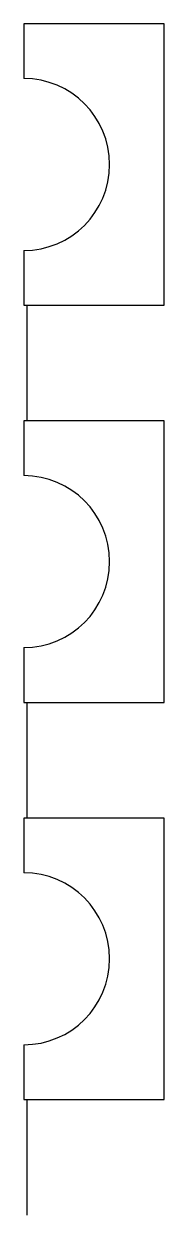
# Model space of a CAD drawing. Header units: millimetres. Extents: x 5 to 292, y 5 to 205.
# Drawn here: x 71.354 to 71.804, y 124.112 to 127.922 of the extents above; entities that cross this region are included whole.
import ezdxf

# ---------------------------------------------------------------- set-up
doc = ezdxf.new("R2010")
doc.units = ezdxf.units.MM

msp = doc.modelspace()

# ---------------------------------------------------------------- linework, layer by layer
at = {"color": 7, "linetype": 'Continuous', "lineweight": 25}
for p, q in [((71.8045, 127.9223), (71.3545, 127.9223)), ((71.3545, 127.9223), (71.3545, 127.7473)), ((71.3545, 127.9223), (71.3545, 127.9223)), ((71.8045, 127.0223), (71.8045, 127.9223)), ((71.3545, 127.1973), (71.3545, 127.0223)), ((71.3545, 127.1973), (71.3545, 127.1973)), ((71.3545, 127.0223), (71.8045, 127.0223)), ((71.3645, 127.0223), (71.3645, 126.6523)), ((71.8045, 126.6523), (71.3545, 126.6523)), ((71.3545, 126.6523), (71.3545, 126.4773)), ((71.3545, 126.6523), (71.3545, 126.6523)), ((71.8045, 125.7523), (71.8045, 126.6523)), ((71.3545, 125.9273), (71.3545, 125.7523)), ((71.3545, 125.9273), (71.3545, 125.9273)), ((71.3545, 125.7523), (71.8045, 125.7523)), ((71.3645, 125.7523), (71.3645, 125.3823)), ((71.8045, 125.3823), (71.3545, 125.3823)), ((71.3545, 125.3823), (71.3545, 125.2073)), ((71.3545, 125.3823), (71.3545, 125.3823)), ((71.8045, 124.4823), (71.8045, 125.3823)), ((71.3545, 124.6573), (71.3545, 124.4823)), ((71.3545, 124.6573), (71.3545, 124.6573)), ((71.3545, 124.4823), (71.8045, 124.4823)), ((71.3645, 124.4823), (71.3645, 124.1123))]:
    msp.add_line(p, q, dxfattribs=at)
for centre in [(71.3545, 127.4723), (71.3545, 126.2023), (71.3545, 124.9323)]:
    msp.add_arc(centre, 0.275, 270, 90, dxfattribs=at)

doc.saveas('drawing.dxf')
